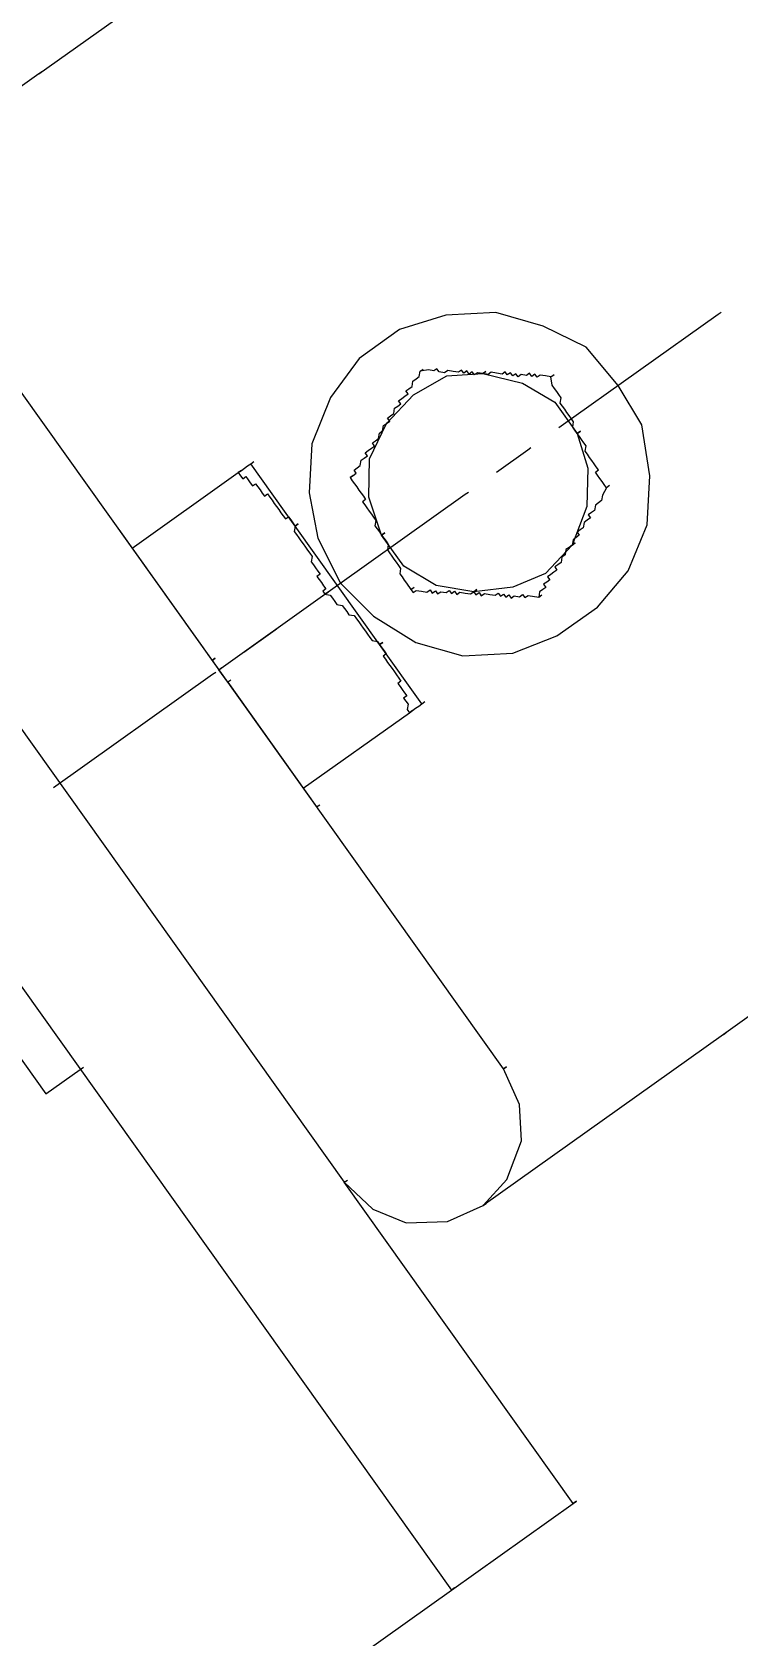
# Model space of a CAD drawing. Header units: feet. Extents: x 2321988 to 2329858, y 6722724 to 6730499.
# Drawn here: x 2326045.0087 to 2326045.1583, y 6726880.913 to 6726881.2531 of the extents above; entities that cross this region are included whole.
import ezdxf

# ---------------------------------------------------------------- set-up
doc = ezdxf.new("R2010")
doc.units = ezdxf.units.FT
doc.header["$MEASUREMENT"] = 0
doc.header["$PDSIZE"] = 5
doc.layers.add('BESS Dimensions', color=3, linetype='Continuous')
doc.layers.add('C-BESS-EQUIPMENT', color=255, linetype='Continuous')
doc.styles.add('TG_DIMS', font='arial.ttf')
doc.dimstyles.new('TG-PROPOSED-ANNO', dxfattribs={"dimtxt": 0.1, "dimasz": 0.1, "dimexe": 0.05, "dimexo": 0.05, "dimgap": 0.02, "dimtad": 0, "dimtih": 1, "dimtoh": 1, "dimdsep": 46, "dimtxsty": 'TG_DIMS', "dimcen": 0, "dimclrd": 256, "dimclre": 256, "dimclrt": 256, "dimaunit": 1, "dimadec": 6, "dimazin": 2, "dimtfac": 1, "dimtofl": 0, "dimtmove": 1, "dimatfit": 3, "dimfxl": 1, "dimtolj": 1, "dimtzin": 0, "dimarcsym": 0})

# ---------------------------------------------------------------- blocks, each defined once
blk = doc.blocks.new('Midpoint Site Plan$0$A$C71e53a02')
at = {"lineweight": 9}
for points in [[(22.4518, 2.2462), (22.4421, 2.2462), (22.4421, -2.2559), (22.4518, -2.2559), (22.4421, -2.2559)], [(23.8356, 1.4958), (23.8258, 1.4958), (23.0755, 1.4958), (22.978, 1.4763), (22.8903, 1.4276), (22.8416, 1.3399), (22.8221, 1.2425), (22.8221, -1.2522), (22.8416, -1.3496), (22.8903, -1.4276), (22.978, -1.4861), (23.0755, -1.5056), (23.1632, -1.4861), (23.2509, -1.4276), (23.2996, -1.3496), (23.3191, -1.2522), (23.3191, 1.2425), (23.2996, 1.3399), (23.2509, 1.4276), (23.1632, 1.4763), (23.0755, 1.4958), (23.0852, 1.4958)], [(23.8258, 1.4958), (24.2741, 1.4958), (24.2838, 1.4958)], [(22.4421, 0.6188), (22.3349, 0.6188), (22.3446, 0.6188), (22.3349, 0.6188), (22.3349, -0.6285), (22.4421, -0.6285), (22.4518, -0.6285)], [(23.3191, 0.4336), (23.3191, 0.0244), (23.3288, 0.0244), (23.3191, 0.0244), (23.3191, -0.0049), (23.6504, -0.0049), (23.6602, -0.0049), (23.6504, -0.0049)], [(23.3191, 0.3752), (23.6504, 0.3752), (23.6602, 0.3752), (23.6699, 0.3752), (23.6797, 0.3752), (23.6894, 0.3752)], [(23.6504, 0.3752), (23.6602, 0.3752), (23.6504, 0.3752), (23.6504, 0.3654), (23.6504, 0.3557), (23.6602, 0.3557), (23.6602, 0.3459), (23.6602, 0.3362), (23.6602, 0.3264), (23.6699, 0.3264), (23.6699, 0.3167), (23.6699, 0.307), (23.6699, 0.2972), (23.6699, 0.2875), (23.6797, 0.2875), (23.6797, 0.2777), (23.6797, 0.268), (23.6797, 0.2582), (23.6797, 0.2485), (23.6797, 0.2387), (23.6797, 0.229), (23.6797, 0.2193), (23.6797, 0.2095), (23.6894, 0.2095), (23.6894, 0.1998), (23.6894, 0.19), (23.6894, 0.1803), (23.6991, 0.1803), (23.6894, 0.1803), (23.6894, 0.3752), (23.6991, 0.3752)], [(23.6504, 0.3752), (23.6504, 0.3752)], [(23.6504, 0.3752), (23.6504, 0.3752)], [(23.6504, 0.3752), (23.6504, 0.3752)], [(23.6602, 0.3752), (23.6602, 0.3752)], [(23.6602, 0.3752), (23.6602, 0.3752)], [(23.6602, 0.3752), (23.6602, 0.3752)], [(23.6602, 0.3752), (23.6602, 0.3752)], [(23.6602, 0.3752), (23.6602, 0.3752)], [(23.6602, 0.3752), (23.6602, 0.3752)], [(23.6602, 0.3752), (23.6602, 0.3752)], [(23.6602, 0.3752), (23.6602, 0.3752)], [(23.6602, 0.3752), (23.6602, 0.3752)], [(23.6602, 0.3752), (23.6602, 0.3752)], [(23.6602, 0.3752), (23.6602, 0.3752)], [(23.6602, 0.3752), (23.6602, 0.3752)], [(23.6602, 0.3752), (23.6602, 0.3752)], [(23.6602, 0.3752), (23.6602, 0.3752)], [(23.6602, 0.3752), (23.6602, 0.3752)], [(23.6602, 0.3752), (23.6602, 0.3752)], [(23.6602, 0.3752), (23.6602, 0.3752)], [(23.6602, 0.3752), (23.6602, 0.3752)], [(23.6602, 0.3752), (23.6602, 0.3752)], [(23.6602, 0.3752), (23.6602, 0.3752)], [(23.6602, 0.3752), (23.6602, 0.3752)], [(23.6699, 0.3752), (23.6699, 0.3752)], [(23.6699, 0.3752), (23.6699, 0.3752)], [(23.6699, 0.3752), (23.6699, 0.3752)], [(23.6699, 0.3752), (23.6699, 0.3752)], [(23.6699, 0.3752), (23.6699, 0.3752)], [(23.6699, 0.3752), (23.6699, 0.3752)], [(23.6699, 0.3752), (23.6699, 0.3752)], [(23.6699, 0.3752), (23.6699, 0.3752)], [(23.6699, 0.3752), (23.6699, 0.3752)], [(23.6699, 0.3752), (23.6699, 0.3752)], [(23.6699, 0.3752), (23.6699, 0.3752)], [(23.6699, 0.3752), (23.6699, 0.3752)], [(23.6699, 0.3752), (23.6699, 0.3752)], [(23.6699, 0.3752), (23.6699, 0.3752)], [(23.6699, 0.3752), (23.6699, 0.3752)], [(23.6699, 0.3752), (23.6699, 0.3752)], [(23.6699, 0.3752), (23.6699, 0.3752)], [(23.6699, 0.3752), (23.6699, 0.3752)], [(23.6699, 0.3752), (23.6699, 0.3752)], [(23.6699, 0.3752), (23.6699, 0.3752)], [(23.6699, 0.3752), (23.6699, 0.3752)], [(23.6699, 0.3752), (23.6699, 0.3752)], [(23.6699, 0.3752), (23.6699, 0.3752)], [(23.6699, 0.3752), (23.6699, 0.3752)], [(23.6699, 0.3752), (23.6699, 0.3752)], [(23.6699, 0.3752), (23.6699, 0.3752)], [(23.6699, 0.3752), (23.6699, 0.3752)], [(23.6699, 0.3752), (23.6699, 0.3752)], [(23.6699, 0.3752), (23.6699, 0.3752)], [(23.6699, 0.3752), (23.6699, 0.3752)], [(23.6699, 0.3752), (23.6699, 0.3752)], [(23.6699, 0.3752), (23.6699, 0.3752)], [(23.6699, 0.3752), (23.6699, 0.3752)], [(23.6699, 0.3752), (23.6699, 0.3752)], [(23.6699, 0.3752), (23.6699, 0.3752)], [(23.6699, 0.3752), (23.6699, 0.3752)], [(23.6699, 0.3752), (23.6699, 0.3752)], [(23.6699, 0.3752), (23.6699, 0.3752)], [(23.6699, 0.3752), (23.6699, 0.3752)], [(23.6699, 0.3752), (23.6699, 0.3752)], [(23.6699, 0.3752), (23.6699, 0.3752)], [(23.6699, 0.3752), (23.6699, 0.3752)], [(23.6699, 0.3752), (23.6699, 0.3752)], [(23.6699, 0.3752), (23.6699, 0.3752)], [(23.6699, 0.3752), (23.6699, 0.3752)], [(23.6699, 0.3752), (23.6699, 0.3752)], [(23.6699, 0.3752), (23.6699, 0.3752)], [(23.6699, 0.3752), (23.6699, 0.3752)], [(23.6797, 0.3752), (23.6797, 0.3752)], [(23.6797, 0.3752), (23.6797, 0.3752)], [(23.6797, 0.3752), (23.6797, 0.3752)], [(23.6797, 0.3752), (23.6797, 0.3752)], [(23.6797, 0.3752), (23.6797, 0.3752)], [(23.6797, 0.3752), (23.6797, 0.3752)], [(23.6797, 0.3752), (23.6797, 0.3752)], [(23.6797, 0.3752), (23.6797, 0.3752)], [(23.6797, 0.3752), (23.6797, 0.3752)], [(23.6797, 0.3752), (23.6797, 0.3752)], [(23.6797, 0.3752), (23.6797, 0.3752)], [(23.6797, 0.3752), (23.6797, 0.3752)], [(23.6797, 0.3752), (23.6797, 0.3752)], [(23.6797, 0.3752), (23.6797, 0.3752)], [(23.6797, 0.3752), (23.6797, 0.3752)], [(23.6797, 0.3752), (23.6797, 0.3752)], [(23.6797, 0.3752), (23.6797, 0.3752)], [(23.6797, 0.3752), (23.6797, 0.3752)], [(23.6797, 0.3752), (23.6797, 0.3752)], [(23.6797, 0.3752), (23.6797, 0.3752)], [(23.6797, 0.3752), (23.6797, 0.3752)], [(23.6797, 0.3752), (23.6797, 0.3752)], [(23.6797, 0.3752), (23.6797, 0.3752)], [(23.6797, 0.3752), (23.6797, 0.3752)], [(23.6797, 0.3752), (23.6797, 0.3752)], [(23.6797, 0.3752), (23.6797, 0.3752)], [(23.6797, 0.3752), (23.6797, 0.3752)], [(23.6797, 0.3752), (23.6797, 0.3752)], [(23.6797, 0.3752), (23.6797, 0.3752)], [(23.6797, 0.3752), (23.6797, 0.3752)], [(23.6797, 0.3752), (23.6797, 0.3752)], [(23.6797, 0.3752), (23.6797, 0.3752)], [(23.6797, 0.3752), (23.6797, 0.3752)], [(23.6797, 0.3752), (23.6797, 0.3752)], [(23.6797, 0.3752), (23.6797, 0.3752)], [(23.6797, 0.3752), (23.6797, 0.3752)], [(23.6797, 0.3752), (23.6797, 0.3752)], [(23.6797, 0.3752), (23.6797, 0.3752)], [(23.6797, 0.3752), (23.6797, 0.3752)], [(23.6797, 0.3752), (23.6797, 0.3752)], [(23.6797, 0.3752), (23.6797, 0.3752)], [(23.6797, 0.3752), (23.6797, 0.3752)], [(23.6797, 0.3752), (23.6797, 0.3752)], [(23.6797, 0.3752), (23.6797, 0.3752)], [(23.6797, 0.3752), (23.6797, 0.3752)], [(23.6797, 0.3752), (23.6797, 0.3752)], [(23.6797, 0.3752), (23.6797, 0.3752)], [(23.6797, 0.3752), (23.6797, 0.3752)], [(23.6797, 0.3752), (23.6797, 0.3752)], [(23.6797, 0.3752), (23.6797, 0.3752)], [(23.6797, 0.3752), (23.6797, 0.3752)], [(23.6797, 0.3752), (23.6797, 0.3752)], [(23.6797, 0.3752), (23.6797, 0.3752)], [(23.6797, 0.3752), (23.6797, 0.3752)], [(23.6797, 0.3752), (23.6797, 0.3752)], [(23.6797, 0.3752), (23.6797, 0.3752)], [(23.6797, 0.3752), (23.6797, 0.3752)], [(23.6797, 0.3752), (23.6797, 0.3752)], [(23.6797, 0.3752), (23.6797, 0.3752)], [(23.6797, 0.3752), (23.6797, 0.3752)], [(23.6797, 0.3752), (23.6797, 0.3752)], [(23.6797, 0.3752), (23.6797, 0.3752)], [(23.6797, 0.3752), (23.6797, 0.3752)], [(23.6797, 0.3752), (23.6797, 0.3752)], [(23.6797, 0.3752), (23.6797, 0.3752)], [(23.6797, 0.3752), (23.6797, 0.3752)], [(23.6797, 0.3752), (23.6797, 0.3752)], [(23.6797, 0.3752), (23.6797, 0.3752)], [(23.6797, 0.3752), (23.6797, 0.3752)], [(23.6797, 0.3752), (23.6797, 0.3752)], [(23.6797, 0.3752), (23.6797, 0.3752)], [(23.6797, 0.3752), (23.6797, 0.3752)], [(23.6797, 0.3752), (23.6797, 0.3752)], [(23.6797, 0.3752), (23.6797, 0.3752)], [(23.6797, 0.3752), (23.6797, 0.3752)], [(23.6797, 0.3752), (23.6797, 0.3752)], [(23.6797, 0.3752), (23.6797, 0.3752)], [(23.6797, 0.3752), (23.6797, 0.3752)], [(23.6797, 0.3752), (23.6797, 0.3752)], [(23.6797, 0.3752), (23.6797, 0.3752)], [(23.6797, 0.3752), (23.6797, 0.3752)], [(23.6797, 0.3752), (23.6797, 0.3752)], [(23.6797, 0.3752), (23.6797, 0.3752)], [(23.6797, 0.3752), (23.6797, 0.3752)], [(23.6797, 0.3752), (23.6797, 0.3752)], [(23.6797, 0.3752), (23.6797, 0.3752)], [(23.6797, 0.3752), (23.6797, 0.3752)], [(23.6797, 0.3752), (23.6797, 0.3752)], [(23.6797, 0.3752), (23.6797, 0.3752)], [(23.6797, 0.3752), (23.6797, 0.3752)], [(23.6797, 0.3752), (23.6797, 0.3752)], [(23.6797, 0.3752), (23.6797, 0.3752)], [(23.6797, 0.3752), (23.6797, 0.3752)], [(23.6797, 0.3752), (23.6797, 0.3752)], [(23.6797, 0.3752), (23.6797, 0.3752)], [(23.6797, 0.3752), (23.6797, 0.3752)], [(23.6797, 0.3752), (23.6797, 0.3752)], [(23.6797, 0.3752), (23.6797, 0.3752)], [(23.6797, 0.3752), (23.6797, 0.3752)], [(23.6797, 0.3752), (23.6797, 0.3752)], [(23.6894, 0.3752), (23.6894, 0.3752)], [(23.6894, 0.3752), (23.6894, 0.3752)], [(23.6894, 0.3752), (23.6894, 0.3752)], [(23.6894, 0.3752), (23.6894, 0.3752)], [(23.6894, 0.3752), (23.6894, 0.3752)], [(23.6894, 0.3752), (23.6894, 0.3752)], [(23.6894, 0.3752), (23.6894, 0.3752)], [(23.6894, 0.3752), (23.6894, 0.3752)], [(23.6894, 0.3752), (23.6894, 0.3752)], [(23.6894, 0.3752), (23.6894, 0.3752)], [(23.6894, 0.3752), (23.6894, 0.3752)], [(23.6894, 0.3752), (23.6894, 0.3752)], [(23.6894, 0.3752), (23.6894, 0.3752)], [(23.6894, 0.3752), (23.6894, 0.3752)], [(23.6894, 0.3752), (23.6894, 0.3752)], [(23.6894, 0.3752), (23.6894, 0.3752)], [(23.6894, 0.3752), (23.6894, 0.3752)], [(23.6894, 0.3752), (23.6894, 0.3752)], [(23.6894, 0.3752), (23.6894, 0.3752)], [(23.6894, 0.3752), (23.6894, 0.3752)], [(23.6894, 0.3752), (23.6894, 0.3752)], [(23.6894, 0.3752), (23.6894, 0.3752)], [(23.6894, 0.3752), (23.6894, 0.3752)], [(23.6894, 0.3752), (23.6894, 0.3752)], [(23.6894, 0.3752), (23.6894, 0.3752)], [(23.6894, 0.3752), (23.6894, 0.3752)], [(23.6894, 0.3752), (23.6894, 0.3752)], [(23.6894, 0.3752), (23.6894, 0.3752)], [(23.6894, 0.3752), (23.6894, 0.3752)], [(23.6894, 0.3752), (23.6894, 0.3752)], [(23.6894, 0.3752), (23.6894, 0.3752)], [(23.6602, 0.3459), (23.6602, 0.3459)], [(23.6602, 0.3459), (23.6602, 0.3459)], [(23.6602, 0.3362), (23.6602, 0.3362)], [(23.6602, 0.3362), (23.6602, 0.3362)], [(23.6602, 0.3362), (23.6602, 0.3362)], [(23.6602, 0.3264), (23.6602, 0.3264)], [(23.6699, 0.3167), (23.6699, 0.3167)], [(23.6699, 0.3167), (23.6699, 0.3167)], [(23.6699, 0.307), (23.6699, 0.307)], [(23.6699, 0.307), (23.6699, 0.307)], [(23.6699, 0.307), (23.6699, 0.307)], [(23.6699, 0.2972), (23.6699, 0.2972)], [(23.6699, 0.2972), (23.6699, 0.2972)], [(23.6699, 0.2875), (23.6699, 0.2875)], [(23.6699, 0.2875), (23.6699, 0.2875)], [(23.8746, 0.1998), (23.8746, 0.19), (23.8746, 0.1803), (23.8746, 0.1705), (23.8746, 0.1608), (23.8746, 0.151), (23.8746, 0.1413), (23.8746, 0.1316), (23.8648, 0.1316), (23.8648, 0.1218), (23.8648, 0.1121), (23.8648, 0.1023), (23.8648, 0.0926), (23.8648, 0.0828), (23.8648, 0.0731), (23.8551, 0.0633), (23.8551, 0.0536), (23.8551, 0.0439), (23.8551, 0.0341), (23.8843, 0.1316), (23.9428, 0.2095), (24.0305, 0.2582), (24.1279, 0.2777), (24.2254, 0.268), (24.3033, 0.2193), (24.2936, 0.229), (24.2838, 0.229), (24.2838, 0.2387), (24.2741, 0.2387), (24.2741, 0.2485), (24.2643, 0.2485), (24.2643, 0.2582), (24.2546, 0.2582), (24.2449, 0.268), (24.2351, 0.2777), (24.2254, 0.2777), (24.2156, 0.2875), (24.2156, 0.2972), (24.2059, 0.2972), (24.1961, 0.307), (24.1766, 0.3167), (24.1864, 0.3167)], [(23.8843, 0.1998), (23.8746, 0.1998), (23.8843, 0.1998), (23.894, 0.1998), (23.894, 0.2095), (23.9038, 0.2095), (23.9135, 0.2095), (23.9233, 0.2193), (23.933, 0.2193), (23.9428, 0.2193), (23.9428, 0.229), (23.9525, 0.229), (23.9623, 0.229), (23.972, 0.229), (23.972, 0.2387), (23.9817, 0.2387), (23.9915, 0.2387), (24.0012, 0.2485), (24.011, 0.2485), (24.0207, 0.2582), (24.0305, 0.2582), (24.0402, 0.2582), (24.0402, 0.268), (24.05, 0.268), (24.0597, 0.268), (24.0694, 0.2777), (24.0792, 0.2777), (24.0889, 0.2777), (24.0889, 0.2875), (24.0987, 0.2875), (24.1084, 0.2875), (24.1182, 0.2875), (24.1182, 0.2972), (24.1279, 0.2972), (24.1377, 0.2972), (24.1474, 0.307), (24.1572, 0.307), (24.1669, 0.307), (24.1766, 0.3167)], [(24.0987, 0.2875), (24.0987, 0.2875)], [(24.1084, 0.2875), (24.1084, 0.2875)], [(24.1279, 0.2972), (24.1279, 0.2972)], [(23.6797, 0.2777), (23.6797, 0.2777)], [(23.6797, 0.2777), (23.6797, 0.2777)], [(23.6797, 0.2777), (23.6797, 0.2777)], [(23.6797, 0.2777), (23.6797, 0.2777)], [(23.6797, 0.2777), (23.6797, 0.2777)], [(23.6797, 0.2777), (23.6797, 0.2777)], [(23.6797, 0.268), (23.6797, 0.268)], [(23.6797, 0.268), (23.6797, 0.268)], [(23.6797, 0.268), (23.6797, 0.268)], [(23.6797, 0.268), (23.6797, 0.268)], [(23.6797, 0.268), (23.6797, 0.268)], [(23.6797, 0.2582), (23.6797, 0.2582)], [(23.6797, 0.2582), (23.6797, 0.2582)], [(23.6797, 0.2582), (23.6797, 0.2582)], [(23.6797, 0.2582), (23.6797, 0.2582)], [(23.6797, 0.2582), (23.6797, 0.2582)], [(23.6797, 0.2582), (23.6797, 0.2582)], [(23.6797, 0.2485), (23.6797, 0.2485)], [(23.6797, 0.2485), (23.6797, 0.2485)], [(23.6797, 0.2485), (23.6797, 0.2485)], [(23.6797, 0.2485), (23.6797, 0.2485)], [(23.6797, 0.2485), (23.6797, 0.2485)], [(23.6797, 0.2485), (23.6797, 0.2485)], [(24.0012, 0.2485), (24.0012, 0.2485)], [(24.05, 0.268), (24.05, 0.268)], [(24.0597, 0.268), (24.0597, 0.268)], [(24.0694, 0.2777), (24.0694, 0.2777)], [(24.0792, 0.2777), (24.0792, 0.2777)], [(24.2351, 0.2777), (24.2351, 0.2777)], [(24.2449, 0.268), (24.2449, 0.268)], [(24.2449, 0.268), (24.2449, 0.268)], [(24.2546, 0.2582), (24.2546, 0.2582)], [(24.2643, 0.2485), (24.2643, 0.2485)], [(23.6797, 0.2387), (23.6797, 0.2387)], [(23.6797, 0.2387), (23.6797, 0.2387)], [(23.6797, 0.2387), (23.6797, 0.2387)], [(23.6797, 0.2387), (23.6797, 0.2387)], [(23.6797, 0.2387), (23.6797, 0.2387)], [(23.6797, 0.229), (23.6797, 0.229)], [(23.6797, 0.229), (23.6797, 0.229)], [(23.6797, 0.229), (23.6797, 0.229)], [(23.6797, 0.229), (23.6797, 0.229)], [(23.6797, 0.229), (23.6797, 0.229)], [(23.6797, 0.229), (23.6797, 0.229)], [(23.6797, 0.2193), (23.6797, 0.2193)], [(23.6797, 0.2193), (23.6797, 0.2193)], [(23.6797, 0.2193), (23.6797, 0.2193)], [(23.6797, 0.2193), (23.6797, 0.2193)], [(23.6797, 0.2193), (23.6797, 0.2193)], [(23.6797, 0.2095), (23.6797, 0.2095)], [(23.6797, 0.2095), (23.6797, 0.2095)], [(23.9038, 0.2095), (23.9038, 0.2095)], [(23.9135, 0.2095), (23.9135, 0.2095)], [(23.9233, 0.2193), (23.9233, 0.2193)], [(23.933, 0.2193), (23.933, 0.2193)], [(23.9525, 0.229), (23.9525, 0.229)], [(23.9623, 0.229), (23.9623, 0.229)], [(23.9817, 0.2387), (23.9817, 0.2387)], [(23.9915, 0.2387), (23.9915, 0.2387)], [(24.4397, 0.1121), (24.43, 0.1218), (24.4203, 0.1316), (24.4105, 0.1316), (24.4105, 0.1413), (24.4008, 0.1413), (24.4008, 0.151), (24.391, 0.151), (24.3813, 0.1608), (24.3715, 0.1608), (24.3715, 0.1705), (24.3618, 0.1705), (24.3618, 0.1803), (24.352, 0.1803), (24.352, 0.19), (24.3423, 0.19), (24.3326, 0.1998), (24.3228, 0.2095), (24.3131, 0.2095), (24.3033, 0.2193), (24.3715, 0.1413), (24.4105, 0.0536), (24.4105, -0.0439), (24.3813, -0.1316), (24.3228, -0.2095), (24.2351, -0.268), (24.2254, -0.268), (24.2156, -0.268), (24.2059, -0.2777), (24.1961, -0.2777), (24.1864, -0.2875), (24.1766, -0.2875), (24.1669, -0.2875), (24.1669, -0.2972), (24.1572, -0.2972), (24.1474, -0.2972), (24.1377, -0.2972), (24.1377, -0.307), (24.1279, -0.307), (24.1182, -0.307), (24.1182, -0.3167), (24.1084, -0.3167), (24.0987, -0.3167), (24.0889, -0.3264)], [(24.2838, 0.2387), (24.2838, 0.2387)], [(24.2936, 0.229), (24.2936, 0.229)], [(24.3033, 0.2193), (24.3033, 0.2193)], [(24.3033, 0.2193), (24.3033, 0.2193)], [(23.6894, -0.3752), (23.6894, -0.19), (23.6991, -0.19), (23.6894, -0.19), (23.6894, 0.1803), (23.6797, 0.1705), (23.6797, 0.1608), (23.6797, 0.151), (23.6797, 0.1413), (23.6797, 0.1316), (23.6797, 0.1218), (23.6797, 0.1121), (23.6797, 0.1023), (23.6797, 0.0926), (23.6699, 0.0828), (23.6699, 0.0731), (23.6699, 0.0633), (23.6699, 0.0536), (23.6699, 0.0439), (23.6602, 0.0439), (23.6602, 0.0341), (23.6602, 0.0244), (23.6602, 0.0146), (23.6602, 0.0049), (23.6504, 0.0049), (23.6504, -0.0049), (23.6602, -0.0146), (23.6602, -0.0244), (23.6602, -0.0341), (23.6602, -0.0439), (23.6699, -0.0536), (23.6699, -0.0633), (23.6699, -0.0731), (23.6699, -0.0828), (23.6797, -0.0926), (23.6797, -0.1023), (23.6797, -0.1121), (23.6797, -0.1218), (23.6797, -0.1316), (23.6797, -0.1413), (23.6797, -0.151), (23.6797, -0.1608), (23.6797, -0.1705), (23.6894, -0.1803), (23.6894, -0.19), (23.6894, -0.1998), (23.6894, -0.2095), (23.6894, -0.2193), (23.6797, -0.2193), (23.6797, -0.229), (23.6797, -0.2387), (23.6797, -0.2485), (23.6797, -0.2582), (23.6797, -0.268), (23.6797, -0.2777), (23.6797, -0.2875), (23.6797, -0.2972), (23.6699, -0.2972), (23.6699, -0.307), (23.6699, -0.3167), (23.6699, -0.3264), (23.6699, -0.3362), (23.6602, -0.3362), (23.6602, -0.3459), (23.6602, -0.3557), (23.6504, -0.3654), (23.6504, -0.3752), (23.6602, -0.3752), (23.6504, -0.3752)], [(23.6797, 0.1705), (23.6797, 0.1705)], [(23.6894, 0.1998), (23.6894, 0.1998)], [(23.6894, 0.1998), (23.6894, 0.1998)], [(23.6894, 0.19), (23.6894, 0.19)], [(23.8746, 0.1705), (23.8746, 0.1705)], [(24.3326, 0.1998), (24.3326, 0.1998)], [(24.3326, 0.1998), (24.3326, 0.1998)], [(24.3423, 0.19), (24.3423, 0.19)], [(24.352, 0.1803), (24.352, 0.1803)], [(24.3715, 0.1705), (24.3715, 0.1705)], [(23.6797, 0.1608), (23.6797, 0.1608)], [(23.6797, 0.151), (23.6797, 0.151)], [(23.6797, 0.151), (23.6797, 0.151)], [(23.6797, 0.1413), (23.6797, 0.1413)], [(23.6797, 0.1413), (23.6797, 0.1413)], [(23.6797, 0.1413), (23.6797, 0.1413)], [(23.6797, 0.1316), (23.6797, 0.1316)], [(23.6797, 0.1316), (23.6797, 0.1316)], [(23.8746, 0.1608), (23.8746, 0.1608)], [(23.8746, 0.151), (23.8746, 0.151)], [(23.8746, 0.1413), (23.8746, 0.1413)], [(24.3715, 0.1608), (24.3715, 0.1608)], [(24.3813, 0.1608), (24.3813, 0.1608)], [(24.391, 0.151), (24.391, 0.151)], [(24.4008, 0.1413), (24.4008, 0.1413)], [(24.4203, 0.1316), (24.4203, 0.1316)], [(23.6699, 0.0828), (23.6699, 0.0828)], [(23.6699, 0.0828), (23.6699, 0.0828)], [(23.6699, 0.0828), (23.6699, 0.0828)], [(23.6699, 0.0828), (23.6699, 0.0828)], [(23.6699, 0.0828), (23.6699, 0.0828)], [(23.6797, 0.1218), (23.6797, 0.1218)], [(23.6797, 0.1218), (23.6797, 0.1218)], [(23.6797, 0.1121), (23.6797, 0.1121)], [(23.6797, 0.1121), (23.6797, 0.1121)], [(23.6797, 0.1121), (23.6797, 0.1121)], [(23.6797, 0.1023), (23.6797, 0.1023)], [(23.6797, 0.1023), (23.6797, 0.1023)], [(23.6797, 0.0926), (23.6797, 0.0926)], [(23.6797, 0.0926), (23.6797, 0.0926)], [(23.8648, 0.1218), (23.8648, 0.1218)], [(23.8648, 0.1121), (23.8648, 0.1121)], [(23.8648, 0.1023), (23.8648, 0.1023)], [(23.8648, 0.0926), (23.8648, 0.0926)], [(23.8648, 0.0828), (23.8648, 0.0828)], [(24.391, -0.1998), (24.391, -0.19), (24.391, -0.1803), (24.391, -0.1705), (24.391, -0.1608), (24.391, -0.151), (24.4008, -0.151), (24.4008, -0.1413), (24.4008, -0.1316), (24.4008, -0.1218), (24.4008, -0.1121), (24.4008, -0.1023), (24.4008, -0.0926), (24.4105, -0.0828), (24.4105, -0.0731), (24.4105, -0.0633), (24.4105, -0.0536), (24.4105, -0.0439), (24.4203, -0.0439), (24.4105, -0.0439), (24.4105, -0.0341), (24.4105, -0.0244), (24.4203, -0.0146), (24.4203, -0.0049), (24.4203, 0.0049), (24.4203, 0.0146), (24.4203, 0.0244), (24.4203, 0.0341), (24.4203, 0.0439), (24.43, 0.0536), (24.43, 0.0633), (24.43, 0.0731), (24.43, 0.0828), (24.43, 0.0926), (24.4397, 0.1121), (24.4495, 0.1121)], [(23.6699, 0.0731), (23.6699, 0.0731)], [(23.6699, 0.0731), (23.6699, 0.0731)], [(23.6699, 0.0731), (23.6699, 0.0731)], [(23.6699, 0.0731), (23.6699, 0.0731)], [(23.6699, 0.0731), (23.6699, 0.0731)], [(23.6699, 0.0633), (23.6699, 0.0633)], [(23.6699, 0.0633), (23.6699, 0.0633)], [(23.6699, 0.0633), (23.6699, 0.0633)], [(23.6699, 0.0633), (23.6699, 0.0633)], [(23.6699, 0.0633), (23.6699, 0.0633)], [(23.6699, 0.0633), (23.6699, 0.0633)], [(23.6699, 0.0536), (23.6699, 0.0536)], [(23.6699, 0.0536), (23.6699, 0.0536)], [(23.6699, 0.0536), (23.6699, 0.0536)], [(23.6699, 0.0536), (23.6699, 0.0536)], [(23.6699, 0.0536), (23.6699, 0.0536)], [(23.6699, 0.0536), (23.6699, 0.0536)], [(23.6699, 0.0439), (23.6699, 0.0439)], [(23.6699, 0.0439), (23.6699, 0.0439)], [(23.6699, 0.0439), (23.6699, 0.0439)], [(23.6699, 0.0439), (23.6699, 0.0439)], [(23.8648, 0.0731), (23.8648, 0.0731)], [(24.4203, 0.0439), (24.4203, 0.0439)], [(23.3191, 0.0244), (23.3191, 0.0244)], [(23.3191, 0.0244), (23.3288, 0.0244)], [(23.6504, 0.0049), (23.6504, 0.0049)], [(23.6602, 0.0341), (23.6602, 0.0341)], [(23.6602, 0.0341), (23.6602, 0.0341)], [(23.6602, 0.0341), (23.6602, 0.0341)], [(23.6602, 0.0341), (23.6602, 0.0341)], [(23.6602, 0.0341), (23.6602, 0.0341)], [(23.6602, 0.0341), (23.6602, 0.0341)], [(23.6602, 0.0244), (23.6602, 0.0244)], [(23.6602, 0.0244), (23.6602, 0.0244)], [(23.6602, 0.0244), (23.6602, 0.0244)], [(23.6602, 0.0244), (23.6602, 0.0244)], [(23.6602, 0.0146), (23.6602, 0.0146)], [(23.6602, 0.0146), (23.6602, 0.0146)], [(24.4008, -0.1998), (24.391, -0.1998), (24.3715, -0.2095), (24.3618, -0.2193), (24.352, -0.2193), (24.3423, -0.2193), (24.3326, -0.229), (24.3228, -0.229), (24.3131, -0.229), (24.3131, -0.2387), (24.3033, -0.2387), (24.2936, -0.2387), (24.2838, -0.2485), (24.2741, -0.2485), (24.2643, -0.2485), (24.2643, -0.2582), (24.2546, -0.2582), (24.2449, -0.2582), (24.2351, -0.268), (24.2449, -0.268), (24.2351, -0.268), (24.1377, -0.2875), (24.05, -0.268), (23.9623, -0.2193), (23.972, -0.2193), (23.9623, -0.2193), (23.894, -0.151), (23.8551, -0.0633), (23.8551, 0.0341), (23.8551, 0.0244), (23.8551, 0.0146), (23.8551, 0.0049), (23.8453, -0.0049), (23.8453, -0.0146), (23.8453, -0.0244), (23.8453, -0.0341), (23.8453, -0.0439), (23.8453, -0.0536), (23.8453, -0.0633), (23.8356, -0.0731), (23.8356, -0.0828), (23.8356, -0.0926), (23.8356, -0.1023), (23.8356, -0.1218), (23.8453, -0.1218)], [(23.8551, 0.0244), (23.8551, 0.0244)], [(23.8551, 0.0146), (23.8551, 0.0146)], [(23.8551, 0.0049), (23.8551, 0.0049)], [(24.4203, 0.0341), (24.4203, 0.0341)], [(24.4203, 0.0244), (24.4203, 0.0244)], [(24.4203, 0.0146), (24.4203, 0.0146)], [(24.4203, 0.0049), (24.4203, 0.0049)], [(23.3191, -0.0439), (23.3191, -0.0049), (23.3288, -0.0049)], [(23.6504, -0.0049), (23.6504, -0.0049)], [(23.6602, -0.0244), (23.6602, -0.0244)], [(23.6602, -0.0244), (23.6602, -0.0244)], [(23.6602, -0.0244), (23.6602, -0.0244)], [(23.6602, -0.0341), (23.6602, -0.0341)], [(23.6602, -0.0341), (23.6602, -0.0341)], [(23.6991, -0.0049), (23.7089, -0.0049)], [(23.8453, -0.0049), (23.8453, -0.0049)], [(23.8453, -0.0146), (23.8453, -0.0146)], [(23.8453, -0.0244), (23.8453, -0.0244)], [(23.8453, -0.0341), (23.8453, -0.0341)], [(24.4105, -0.0244), (24.4105, -0.0244)], [(24.4203, -0.0049), (24.4203, -0.0049)], [(24.4203, -0.0146), (24.4203, -0.0146)], [(23.3288, -0.0439), (23.3191, -0.0439), (23.3191, -0.4336), (23.3288, -0.4336)], [(23.3191, -0.0439), (23.3191, -0.0439)], [(23.6602, -0.0439), (23.6602, -0.0439)], [(23.6602, -0.0439), (23.6602, -0.0439)], [(23.6699, -0.0536), (23.6699, -0.0536)], [(23.6699, -0.0536), (23.6699, -0.0536)], [(23.6699, -0.0536), (23.6699, -0.0536)], [(23.6699, -0.0633), (23.6699, -0.0633)], [(23.6699, -0.0633), (23.6699, -0.0633)], [(23.6699, -0.0633), (23.6699, -0.0633)], [(23.6699, -0.0633), (23.6699, -0.0633)], [(23.6699, -0.0731), (23.6699, -0.0731)], [(23.6699, -0.0731), (23.6699, -0.0731)], [(23.6699, -0.0731), (23.6699, -0.0731)], [(23.6699, -0.0731), (23.6699, -0.0731)], [(23.6699, -0.0731), (23.6699, -0.0731)], [(23.8453, -0.0439), (23.8453, -0.0439)], [(24.4105, -0.0731), (24.4105, -0.0731)], [(23.6699, -0.0828), (23.6699, -0.0828)], [(23.6699, -0.0828), (23.6699, -0.0828)], [(23.6699, -0.0828), (23.6699, -0.0828)], [(23.6699, -0.0828), (23.6699, -0.0828)], [(23.6699, -0.0828), (23.6699, -0.0828)], [(23.6699, -0.0828), (23.6699, -0.0828)], [(23.6797, -0.0926), (23.6797, -0.0926)], [(23.6797, -0.0926), (23.6797, -0.0926)], [(23.6797, -0.0926), (23.6797, -0.0926)], [(23.6797, -0.0926), (23.6797, -0.0926)], [(23.6797, -0.0926), (23.6797, -0.0926)], [(23.6797, -0.0926), (23.6797, -0.0926)], [(23.6797, -0.1023), (23.6797, -0.1023)], [(23.6797, -0.1023), (23.6797, -0.1023)], [(23.6797, -0.1023), (23.6797, -0.1023)], [(23.6797, -0.1023), (23.6797, -0.1023)], [(23.6797, -0.1023), (23.6797, -0.1023)], [(23.6797, -0.1121), (23.6797, -0.1121)], [(23.6797, -0.1121), (23.6797, -0.1121)], [(23.6797, -0.1121), (23.6797, -0.1121)], [(23.6797, -0.1121), (23.6797, -0.1121)], [(23.6797, -0.1121), (23.6797, -0.1121)], [(23.6797, -0.1121), (23.6797, -0.1121)], [(23.6797, -0.1218), (23.6797, -0.1218)], [(23.6797, -0.1218), (23.6797, -0.1218)], [(23.6797, -0.1218), (23.6797, -0.1218)], [(23.6797, -0.1218), (23.6797, -0.1218)], [(23.6797, -0.1218), (23.6797, -0.1218)], [(23.6797, -0.1218), (23.6797, -0.1218)], [(23.8356, -0.1218), (23.8356, -0.1316), (23.8453, -0.1316), (23.8551, -0.1413), (23.8648, -0.151), (23.8746, -0.151), (23.8746, -0.1608), (23.8843, -0.1608), (23.8843, -0.1705), (23.894, -0.1705), (23.9038, -0.1803), (23.9135, -0.1803), (23.9135, -0.19), (23.9233, -0.19), (23.9233, -0.1998), (23.933, -0.1998), (23.9428, -0.2095), (23.9525, -0.2193), (23.9623, -0.2193), (23.9623, -0.229), (23.972, -0.229), (23.972, -0.2387), (23.9817, -0.2387), (23.9915, -0.2485), (24.0012, -0.2582), (24.011, -0.2582), (24.011, -0.268), (24.0207, -0.268), (24.0207, -0.2777), (24.0305, -0.2777), (24.0305, -0.2875), (24.0402, -0.2875), (24.05, -0.2972), (24.0597, -0.2972), (24.0597, -0.307), (24.0694, -0.307), (24.0889, -0.3264), (24.0987, -0.3264)], [(24.4008, -0.0926), (24.4008, -0.0926)], [(24.4008, -0.1023), (24.4008, -0.1023)], [(24.4008, -0.1121), (24.4008, -0.1121)], [(24.4008, -0.1218), (24.4008, -0.1218)], [(24.4105, -0.0828), (24.4105, -0.0828)], [(23.6797, -0.1316), (23.6797, -0.1316)], [(23.6797, -0.1316), (23.6797, -0.1316)], [(23.6797, -0.1413), (23.6797, -0.1413)], [(23.6797, -0.1413), (23.6797, -0.1413)], [(23.6797, -0.1413), (23.6797, -0.1413)], [(23.6797, -0.151), (23.6797, -0.151)], [(23.6797, -0.151), (23.6797, -0.151)], [(23.6797, -0.1608), (23.6797, -0.1608)], [(23.6797, -0.1608), (23.6797, -0.1608)], [(23.8551, -0.1413), (23.8551, -0.1413)], [(23.8551, -0.1413), (23.8551, -0.1413)], [(23.8648, -0.151), (23.8648, -0.151)], [(23.8746, -0.1608), (23.8746, -0.1608)], [(24.391, -0.1608), (24.391, -0.1608)], [(24.4008, -0.1316), (24.4008, -0.1316)], [(24.4008, -0.1413), (24.4008, -0.1413)], [(23.6797, -0.1705), (23.6797, -0.1705)], [(23.6797, -0.1705), (23.6797, -0.1705)], [(23.6894, -0.1803), (23.6894, -0.1803)], [(23.6894, -0.19), (23.6894, -0.19)], [(23.6894, -0.1998), (23.6894, -0.1998)], [(23.6894, -0.1998), (23.6894, -0.1998)], [(23.6894, -0.1998), (23.6894, -0.1998)], [(23.894, -0.1705), (23.894, -0.1705)], [(23.894, -0.1705), (23.894, -0.1705)], [(23.9038, -0.1803), (23.9038, -0.1803)], [(23.9038, -0.1803), (23.9038, -0.1803)], [(23.9233, -0.19), (23.9233, -0.19)], [(23.933, -0.1998), (23.933, -0.1998)], [(24.391, -0.1705), (24.391, -0.1705)], [(24.391, -0.1803), (24.391, -0.1803)], [(23.6797, -0.2193), (23.6797, -0.2193)], [(23.6797, -0.2193), (23.6797, -0.2193)], [(23.6797, -0.2193), (23.6797, -0.2193)], [(23.6797, -0.229), (23.6797, -0.229)], [(23.6797, -0.229), (23.6797, -0.229)], [(23.6797, -0.229), (23.6797, -0.229)], [(23.6797, -0.229), (23.6797, -0.229)], [(23.6797, -0.229), (23.6797, -0.229)], [(23.6797, -0.229), (23.6797, -0.229)], [(23.6797, -0.2387), (23.6797, -0.2387)], [(23.6797, -0.2387), (23.6797, -0.2387)], [(23.6797, -0.2387), (23.6797, -0.2387)], [(23.6797, -0.2387), (23.6797, -0.2387)], [(23.6797, -0.2387), (23.6797, -0.2387)], [(23.6894, -0.2095), (23.6894, -0.2095)], [(23.6894, -0.2095), (23.6894, -0.2095)], [(23.6894, -0.2095), (23.6894, -0.2095)], [(23.6894, -0.2095), (23.6894, -0.2095)], [(23.6894, -0.2095), (23.6894, -0.2095)], [(23.6894, -0.2095), (23.6894, -0.2095)], [(23.6894, -0.2193), (23.6894, -0.2193)], [(23.9428, -0.2095), (23.9428, -0.2095)], [(23.972, -0.229), (23.972, -0.229)], [(23.9817, -0.2387), (23.9817, -0.2387)], [(24.2936, -0.2387), (24.2936, -0.2387)], [(24.3033, -0.2387), (24.3033, -0.2387)], [(24.3228, -0.229), (24.3228, -0.229)], [(24.3228, -0.229), (24.3228, -0.229)], [(24.3326, -0.229), (24.3326, -0.229)], [(23.6797, -0.2485), (23.6797, -0.2485)], [(23.6797, -0.2485), (23.6797, -0.2485)], [(23.6797, -0.2485), (23.6797, -0.2485)], [(23.6797, -0.2485), (23.6797, -0.2485)], [(23.6797, -0.2485), (23.6797, -0.2485)], [(23.6797, -0.2485), (23.6797, -0.2485)], [(23.6797, -0.2582), (23.6797, -0.2582)], [(23.6797, -0.2582), (23.6797, -0.2582)], [(23.6797, -0.2582), (23.6797, -0.2582)], [(23.6797, -0.2582), (23.6797, -0.2582)], [(23.6797, -0.2582), (23.6797, -0.2582)], [(23.6797, -0.2582), (23.6797, -0.2582)], [(23.6797, -0.268), (23.6797, -0.268)], [(23.6797, -0.268), (23.6797, -0.268)], [(23.6797, -0.268), (23.6797, -0.268)], [(23.6797, -0.268), (23.6797, -0.268)], [(23.6797, -0.268), (23.6797, -0.268)], [(23.6797, -0.2777), (23.6797, -0.2777)], [(23.6797, -0.2777), (23.6797, -0.2777)], [(23.6797, -0.2777), (23.6797, -0.2777)], [(23.6797, -0.2777), (23.6797, -0.2777)], [(23.6797, -0.2777), (23.6797, -0.2777)], [(23.6797, -0.2777), (23.6797, -0.2777)], [(23.9915, -0.2485), (23.9915, -0.2485)], [(23.9915, -0.2485), (23.9915, -0.2485)], [(24.0012, -0.2582), (24.0012, -0.2582)], [(24.011, -0.268), (24.011, -0.268)], [(24.0305, -0.2777), (24.0305, -0.2777)], [(24.1961, -0.2777), (24.1961, -0.2777)], [(24.2059, -0.2777), (24.2059, -0.2777)], [(24.2546, -0.2582), (24.2546, -0.2582)], [(24.2741, -0.2485), (24.2741, -0.2485)], [(24.2838, -0.2485), (24.2838, -0.2485)], [(23.6699, -0.2972), (23.6699, -0.2972)], [(23.6699, -0.2972), (23.6699, -0.2972)], [(23.6699, -0.2972), (23.6699, -0.2972)], [(23.6699, -0.2972), (23.6699, -0.2972)], [(23.6699, -0.2972), (23.6699, -0.2972)], [(23.6699, -0.307), (23.6699, -0.307)], [(23.6699, -0.307), (23.6699, -0.307)], [(23.6699, -0.307), (23.6699, -0.307)], [(23.6699, -0.307), (23.6699, -0.307)], [(23.6699, -0.3167), (23.6699, -0.3167)], [(23.6699, -0.3167), (23.6699, -0.3167)], [(23.6699, -0.3264), (23.6699, -0.3264)], [(23.6699, -0.3264), (23.6699, -0.3264)], [(23.6797, -0.2875), (23.6797, -0.2875)], [(23.6797, -0.2875), (23.6797, -0.2875)], [(23.6797, -0.2875), (23.6797, -0.2875)], [(23.6797, -0.2875), (23.6797, -0.2875)], [(23.6797, -0.2875), (23.6797, -0.2875)], [(24.0987, -0.3167), (24.0987, -0.3167)], [(24.1084, -0.3167), (24.1084, -0.3167)], [(24.1279, -0.307), (24.1279, -0.307)], [(24.1377, -0.307), (24.1377, -0.307)], [(24.1474, -0.2972), (24.1474, -0.2972)], [(24.1572, -0.2972), (24.1572, -0.2972)], [(24.1766, -0.2875), (24.1766, -0.2875)], [(24.1864, -0.2875), (24.1864, -0.2875)], [(23.6602, -0.3362), (23.6602, -0.3362)], [(23.6602, -0.3362), (23.6602, -0.3362)], [(23.6602, -0.3459), (23.6602, -0.3459)], [(23.6602, -0.3459), (23.6602, -0.3459)], [(23.6602, -0.3557), (23.6602, -0.3557)], [(23.6602, -0.3557), (23.6602, -0.3557)], [(23.6602, -0.3557), (23.6602, -0.3557)], [(23.3191, -0.3752), (23.6504, -0.3752), (23.6602, -0.3752), (23.6699, -0.3752), (23.6797, -0.3752), (23.6894, -0.3752), (23.6991, -0.3752)], [(23.6504, -0.3752), (23.6504, -0.3752)], [(23.6504, -0.3752), (23.6504, -0.3752)], [(23.6504, -0.3752), (23.6504, -0.3752)], [(23.6504, -0.3752), (23.6504, -0.3752)], [(23.6602, -0.3752), (23.6602, -0.3752)], [(23.6602, -0.3752), (23.6602, -0.3752)], [(23.6602, -0.3752), (23.6602, -0.3752)], [(23.6602, -0.3752), (23.6602, -0.3752)], [(23.6602, -0.3752), (23.6602, -0.3752)], [(23.6602, -0.3752), (23.6602, -0.3752)], [(23.6602, -0.3752), (23.6602, -0.3752)], [(23.6602, -0.3752), (23.6602, -0.3752)], [(23.6602, -0.3752), (23.6602, -0.3752)], [(23.6602, -0.3752), (23.6602, -0.3752)], [(23.6602, -0.3752), (23.6602, -0.3752)], [(23.6602, -0.3752), (23.6602, -0.3752)], [(23.6602, -0.3752), (23.6602, -0.3752)], [(23.6602, -0.3752), (23.6602, -0.3752)], [(23.6602, -0.3752), (23.6602, -0.3752)], [(23.6602, -0.3752), (23.6602, -0.3752)], [(23.6602, -0.3752), (23.6602, -0.3752)], [(23.6602, -0.3752), (23.6602, -0.3752)], [(23.6602, -0.3752), (23.6602, -0.3752)], [(23.6602, -0.3752), (23.6602, -0.3752)], [(23.6602, -0.3752), (23.6602, -0.3752)], [(23.6602, -0.3752), (23.6602, -0.3752)], [(23.6602, -0.3752), (23.6602, -0.3752)], [(23.6699, -0.3752), (23.6699, -0.3752)], [(23.6699, -0.3752), (23.6699, -0.3752)], [(23.6699, -0.3752), (23.6699, -0.3752)], [(23.6699, -0.3752), (23.6699, -0.3752)], [(23.6699, -0.3752), (23.6699, -0.3752)], [(23.6699, -0.3752), (23.6699, -0.3752)], [(23.6699, -0.3752), (23.6699, -0.3752)], [(23.6699, -0.3752), (23.6699, -0.3752)], [(23.6699, -0.3752), (23.6699, -0.3752)], [(23.6699, -0.3752), (23.6699, -0.3752)], [(23.6699, -0.3752), (23.6699, -0.3752)], [(23.6699, -0.3752), (23.6699, -0.3752)], [(23.6699, -0.3752), (23.6699, -0.3752)], [(23.6699, -0.3752), (23.6699, -0.3752)], [(23.6699, -0.3752), (23.6699, -0.3752)], [(23.6699, -0.3752), (23.6699, -0.3752)], [(23.6699, -0.3752), (23.6699, -0.3752)], [(23.6699, -0.3752), (23.6699, -0.3752)], [(23.6699, -0.3752), (23.6699, -0.3752)], [(23.6699, -0.3752), (23.6699, -0.3752)], [(23.6699, -0.3752), (23.6699, -0.3752)], [(23.6699, -0.3752), (23.6699, -0.3752)], [(23.6699, -0.3752), (23.6699, -0.3752)], [(23.6699, -0.3752), (23.6699, -0.3752)], [(23.6699, -0.3752), (23.6699, -0.3752)], [(23.6699, -0.3752), (23.6699, -0.3752)], [(23.6699, -0.3752), (23.6699, -0.3752)], [(23.6699, -0.3752), (23.6699, -0.3752)], [(23.6699, -0.3752), (23.6699, -0.3752)], [(23.6699, -0.3752), (23.6699, -0.3752)], [(23.6699, -0.3752), (23.6699, -0.3752)], [(23.6699, -0.3752), (23.6699, -0.3752)], [(23.6699, -0.3752), (23.6699, -0.3752)], [(23.6699, -0.3752), (23.6699, -0.3752)], [(23.6699, -0.3752), (23.6699, -0.3752)], [(23.6699, -0.3752), (23.6699, -0.3752)], [(23.6699, -0.3752), (23.6699, -0.3752)], [(23.6699, -0.3752), (23.6699, -0.3752)], [(23.6699, -0.3752), (23.6699, -0.3752)], [(23.6699, -0.3752), (23.6699, -0.3752)], [(23.6699, -0.3752), (23.6699, -0.3752)], [(23.6699, -0.3752), (23.6699, -0.3752)], [(23.6699, -0.3752), (23.6699, -0.3752)], [(23.6699, -0.3752), (23.6699, -0.3752)], [(23.6699, -0.3752), (23.6699, -0.3752)], [(23.6699, -0.3752), (23.6699, -0.3752)], [(23.6699, -0.3752), (23.6699, -0.3752)], [(23.6699, -0.3752), (23.6699, -0.3752)], [(23.6699, -0.3752), (23.6699, -0.3752)], [(23.6699, -0.3752), (23.6699, -0.3752)], [(23.6699, -0.3752), (23.6699, -0.3752)], [(23.6699, -0.3752), (23.6699, -0.3752)], [(23.6699, -0.3752), (23.6699, -0.3752)], [(23.6699, -0.3752), (23.6699, -0.3752)], [(23.6699, -0.3752), (23.6699, -0.3752)], [(23.6797, -0.3752), (23.6797, -0.3752)], [(23.6797, -0.3752), (23.6797, -0.3752)], [(23.6797, -0.3752), (23.6797, -0.3752)], [(23.6797, -0.3752), (23.6797, -0.3752)], [(23.6797, -0.3752), (23.6797, -0.3752)], [(23.6797, -0.3752), (23.6797, -0.3752)], [(23.6797, -0.3752), (23.6797, -0.3752)], [(23.6797, -0.3752), (23.6797, -0.3752)], [(23.6797, -0.3752), (23.6797, -0.3752)], [(23.6797, -0.3752), (23.6797, -0.3752)], [(23.6797, -0.3752), (23.6797, -0.3752)], [(23.6797, -0.3752), (23.6797, -0.3752)], [(23.6797, -0.3752), (23.6797, -0.3752)], [(23.6797, -0.3752), (23.6797, -0.3752)], [(23.6797, -0.3752), (23.6797, -0.3752)], [(23.6797, -0.3752), (23.6797, -0.3752)], [(23.6797, -0.3752), (23.6797, -0.3752)], [(23.6797, -0.3752), (23.6797, -0.3752)], [(23.6797, -0.3752), (23.6797, -0.3752)], [(23.6797, -0.3752), (23.6797, -0.3752)], [(23.6797, -0.3752), (23.6797, -0.3752)], [(23.6797, -0.3752), (23.6797, -0.3752)], [(23.6797, -0.3752), (23.6797, -0.3752)], [(23.6797, -0.3752), (23.6797, -0.3752)], [(23.6797, -0.3752), (23.6797, -0.3752)], [(23.6797, -0.3752), (23.6797, -0.3752)], [(23.6797, -0.3752), (23.6797, -0.3752)], [(23.6797, -0.3752), (23.6797, -0.3752)], [(23.6797, -0.3752), (23.6797, -0.3752)], [(23.6797, -0.3752), (23.6797, -0.3752)], [(23.6797, -0.3752), (23.6797, -0.3752)], [(23.6797, -0.3752), (23.6797, -0.3752)], [(23.6797, -0.3752), (23.6797, -0.3752)], [(23.6797, -0.3752), (23.6797, -0.3752)], [(23.6797, -0.3752), (23.6797, -0.3752)], [(23.6797, -0.3752), (23.6797, -0.3752)], [(23.6797, -0.3752), (23.6797, -0.3752)], [(23.6797, -0.3752), (23.6797, -0.3752)], [(23.6797, -0.3752), (23.6797, -0.3752)], [(23.6797, -0.3752), (23.6797, -0.3752)], [(23.6797, -0.3752), (23.6797, -0.3752)], [(23.6797, -0.3752), (23.6797, -0.3752)], [(23.6797, -0.3752), (23.6797, -0.3752)], [(23.6797, -0.3752), (23.6797, -0.3752)], [(23.6797, -0.3752), (23.6797, -0.3752)], [(23.6797, -0.3752), (23.6797, -0.3752)], [(23.6797, -0.3752), (23.6797, -0.3752)], [(23.6797, -0.3752), (23.6797, -0.3752)], [(23.6797, -0.3752), (23.6797, -0.3752)], [(23.6797, -0.3752), (23.6797, -0.3752)], [(23.6797, -0.3752), (23.6797, -0.3752)], [(23.6797, -0.3752), (23.6797, -0.3752)], [(23.6797, -0.3752), (23.6797, -0.3752)], [(23.6797, -0.3752), (23.6797, -0.3752)], [(23.6797, -0.3752), (23.6797, -0.3752)], [(23.6797, -0.3752), (23.6797, -0.3752)], [(23.6797, -0.3752), (23.6797, -0.3752)], [(23.6797, -0.3752), (23.6797, -0.3752)], [(23.6797, -0.3752), (23.6797, -0.3752)], [(23.6797, -0.3752), (23.6797, -0.3752)], [(23.6797, -0.3752), (23.6797, -0.3752)], [(23.6797, -0.3752), (23.6797, -0.3752)], [(23.6797, -0.3752), (23.6797, -0.3752)], [(23.6797, -0.3752), (23.6797, -0.3752)], [(23.6797, -0.3752), (23.6797, -0.3752)], [(23.6797, -0.3752), (23.6797, -0.3752)], [(23.6797, -0.3752), (23.6797, -0.3752)], [(23.6797, -0.3752), (23.6797, -0.3752)], [(23.6797, -0.3752), (23.6797, -0.3752)], [(23.6797, -0.3752), (23.6797, -0.3752)], [(23.6797, -0.3752), (23.6797, -0.3752)], [(23.6797, -0.3752), (23.6797, -0.3752)], [(23.6797, -0.3752), (23.6797, -0.3752)], [(23.6797, -0.3752), (23.6797, -0.3752)], [(23.6797, -0.3752), (23.6797, -0.3752)], [(23.6797, -0.3752), (23.6797, -0.3752)], [(23.6797, -0.3752), (23.6797, -0.3752)], [(23.6797, -0.3752), (23.6797, -0.3752)], [(23.6797, -0.3752), (23.6797, -0.3752)], [(23.6797, -0.3752), (23.6797, -0.3752)], [(23.6797, -0.3752), (23.6797, -0.3752)], [(23.6797, -0.3752), (23.6797, -0.3752)], [(23.6797, -0.3752), (23.6797, -0.3752)], [(23.6797, -0.3752), (23.6797, -0.3752)], [(23.6797, -0.3752), (23.6797, -0.3752)], [(23.6797, -0.3752), (23.6797, -0.3752)], [(23.6797, -0.3752), (23.6797, -0.3752)], [(23.6797, -0.3752), (23.6797, -0.3752)], [(23.6797, -0.3752), (23.6797, -0.3752)], [(23.6797, -0.3752), (23.6797, -0.3752)], [(23.6797, -0.3752), (23.6797, -0.3752)], [(23.6797, -0.3752), (23.6797, -0.3752)], [(23.6797, -0.3752), (23.6797, -0.3752)], [(23.6797, -0.3752), (23.6797, -0.3752)], [(23.6797, -0.3752), (23.6797, -0.3752)], [(23.6797, -0.3752), (23.6797, -0.3752)], [(23.6797, -0.3752), (23.6797, -0.3752)], [(23.6797, -0.3752), (23.6797, -0.3752)], [(23.6894, -0.3752), (23.6894, -0.3752)], [(23.6894, -0.3752), (23.6894, -0.3752)], [(23.6894, -0.3752), (23.6894, -0.3752)], [(23.6894, -0.3752), (23.6894, -0.3752)], [(21.8087, -2.2559), (22.4421, -2.2559), (22.8221, -2.2559), (22.8319, -2.2559), (22.8221, -2.2559), (22.8221, -1.2522), (22.8319, -1.2522)], [(24.2741, -1.5056), (23.8258, -1.5056), (23.0755, -1.5056), (23.0852, -1.5056), (23.0755, -1.5056)], [(23.8258, -1.5056), (23.8356, -1.5056)]]:
    blk.add_lwpolyline(points, dxfattribs=at)
for points in [[(23.6991, -0.0049), (23.7186, -0.1218), (23.7674, -0.2387), (23.8453, -0.3362), (23.9525, -0.4044), (24.0694, -0.4336), (24.1961, -0.4336), (24.3131, -0.4044), (24.4203, -0.3362), (24.4982, -0.2387), (24.5567, -0.1218), (24.5664, -0.0049), (24.5567, 0.1218), (24.4982, 0.229), (24.4203, 0.3264), (24.3131, 0.3947), (24.1961, 0.4336), (24.0694, 0.4336), (23.9525, 0.3947), (23.8453, 0.3264), (23.7674, 0.229), (23.7186, 0.1218)], [(24.0402, 0.2582), (24.0305, 0.2582)], [(24.3131, 0.2193), (24.3033, 0.2193)], [(23.8648, 0.0341), (23.8551, 0.0341)], [(23.3288, -1.2522), (23.3191, -1.2522)]]:
    blk.add_lwpolyline(points, close=True, dxfattribs=at)
at = {"lineweight": 5}
for points in [[(22.8026, -0.0049), (23.2996, -0.0049), (23.3094, -0.0049)], [(23.3971, -0.0049), (23.4945, -0.0049), (23.5043, -0.0049)], [(23.592, -0.0049), (24.0889, -0.0049), (24.0987, -0.0049)], [(24.1864, -0.0049), (24.2838, -0.0049), (24.2936, -0.0049)], [(24.3813, -0.0049), (24.8783, -0.0049), (24.888, -0.0049)]]:
    blk.add_lwpolyline(points, dxfattribs=at)
blk = doc.blocks.new('*U57')
at = {"layer": 'C-BESS-EQUIPMENT', "rotation": 90}
blk.add_blockref('Midpoint Site Plan$0$A$C71e53a02', (36, 4), dxfattribs=at)
blk.add_wipeout([(-4, -67.5), (-4, 67.5), (4, 67.5), (4, -67.5)]).dxf.layer = 'C-BESS-EQUIPMENT'
blk.add_wipeout([(7.5, -4), (7.5, 4), (148.5, 4), (148.5, -4)]).dxf.layer = 'C-BESS-EQUIPMENT'
blk = doc.blocks.new('*D110')
at = {"layer": 'BESS Dimensions', "lineweight": -2, "transparency": 16777216}
for p, q in [((2325959.34189, 6726878.57879), (2325907.90665, 6726841.93239)), ((2325917.78142, 6726836.6894), (2325957.7158, 6726780.63931)), ((2326007.72205, 6726710.45279), (2325967.78767, 6726766.50288)), ((2326060.88777, 6726736.05358), (2326009.45252, 6726699.40718))]:
    blk.add_line(p, q, dxfattribs=at)
at = {"layer": 'BESS Dimensions', "transparency": 16777216}
for points in [[(2325919.13881, 6726837.65651), (2325916.42404, 6726835.7223), (2325911.9788, 6726844.8337)], [(2326009.07944, 6726711.41989), (2326006.36467, 6726709.48568), (2326013.52467, 6726702.30849)]]:
    blk.add_solid(points, dxfattribs=at)
at = {"layer": 'Defpoints', "color": 0, "transparency": 16777216}
for p in [(2325963.41404, 6726881.48011), (2326064.95991, 6726738.95489), (2326013.52467, 6726702.30849)]:
    blk.add_point(p, dxfattribs=at)
at = {"layer": 'BESS Dimensions', "transparency": 16777216, "insert": (2325962.75174, 6726773.5711), "char_height": 10, "attachment_point": 5, "style": 'TG_DIMS'}
blk.add_mtext("\\A1;175'", dxfattribs=at)

msp = doc.modelspace()

# ---------------------------------------------------------------- block references
at = {"layer": 'C-BESS-EQUIPMENT', "xscale": 0.08333333333333331, "yscale": 0.08333333333333331, "zscale": 0.08333333333333331, "rotation": 305.4689808292026}
msp.add_blockref('*U57', (2326041.45315, 6726882.2405), dxfattribs=at)

# ---------------------------------------------------------------- next in the draw order: wipeouts: each hides what was drawn before it
msp.add_wipeout([(2326036.29172, 6726879.79096), (2326045.45406, 6726886.31891), (2326045.8409, 6726885.77595), (2326036.67856, 6726879.248)]).dxf.layer = 'C-BESS-EQUIPMENT'

# ---------------------------------------------------------------- next in the draw order: wipeouts: each hides what was drawn before it
msp.add_wipeout([(2326044.1544, 6726887.54167), (2326077.85795, 6726840.23687), (2326077.40832, 6726839.91652), (2326043.70467, 6726887.22144)]).dxf.layer = 'C-BESS-EQUIPMENT'

# ---------------------------------------------------------------- next in the draw order: wipeouts: each hides what was drawn before it
msp.add_wipeout([(2326040.08225, 6726884.64036), (2326073.7858, 6726837.33556), (2326073.33617, 6726837.01521), (2326039.63253, 6726884.32013)]).dxf.layer = 'C-BESS-EQUIPMENT'

# ---------------------------------------------------------------- next in the draw order: wipeouts: each hides what was drawn before it
msp.add_wipeout([(2326036.0101, 6726881.73905), (2326069.71366, 6726834.43425), (2326069.26402, 6726834.1139), (2326035.56038, 6726881.41882)]).dxf.layer = 'C-BESS-EQUIPMENT'

# ---------------------------------------------------------------- next in the draw order: dimensions: what is measured, and where the dimension line sits
at = {"layer": 'BESS Dimensions'}
dim = msp.add_aligned_dim(p1=(2325963.41404, 6726881.48011), p2=(2326064.95991, 6726738.95489), distance=-63.15491, dimstyle='TG-PROPOSED-ANNO', override={"dimscale": 50, "dimpost": "'"}, dxfattribs=at)
dim.commit()
dim.dimension.update_dxf_attribs({"geometry": '*D110', "text_midpoint": (2325962.75174, 6726773.5711)})

doc.saveas('drawing.dxf')
